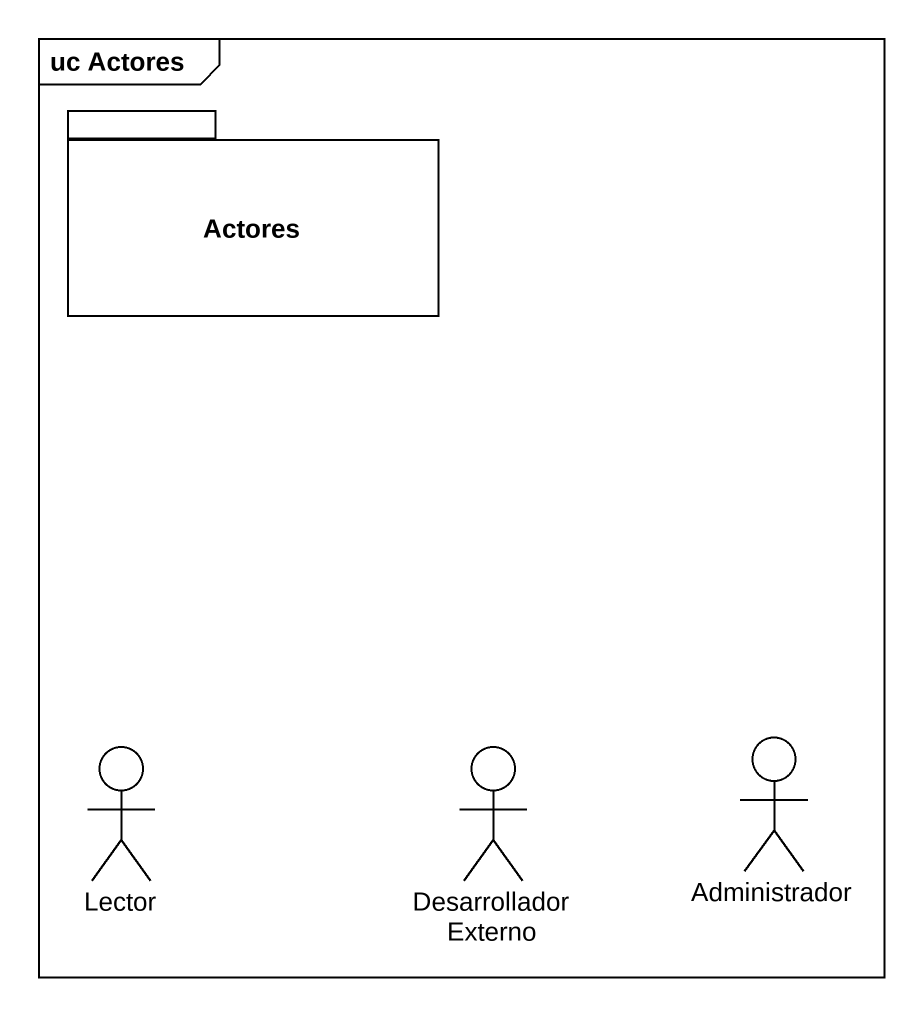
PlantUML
@startuml
mainframe uc Actores
package Actores {
}
actor Lector
actor "Desarrollador Externo" as Desarrollador_Externo
actor Administrador
@enduml
